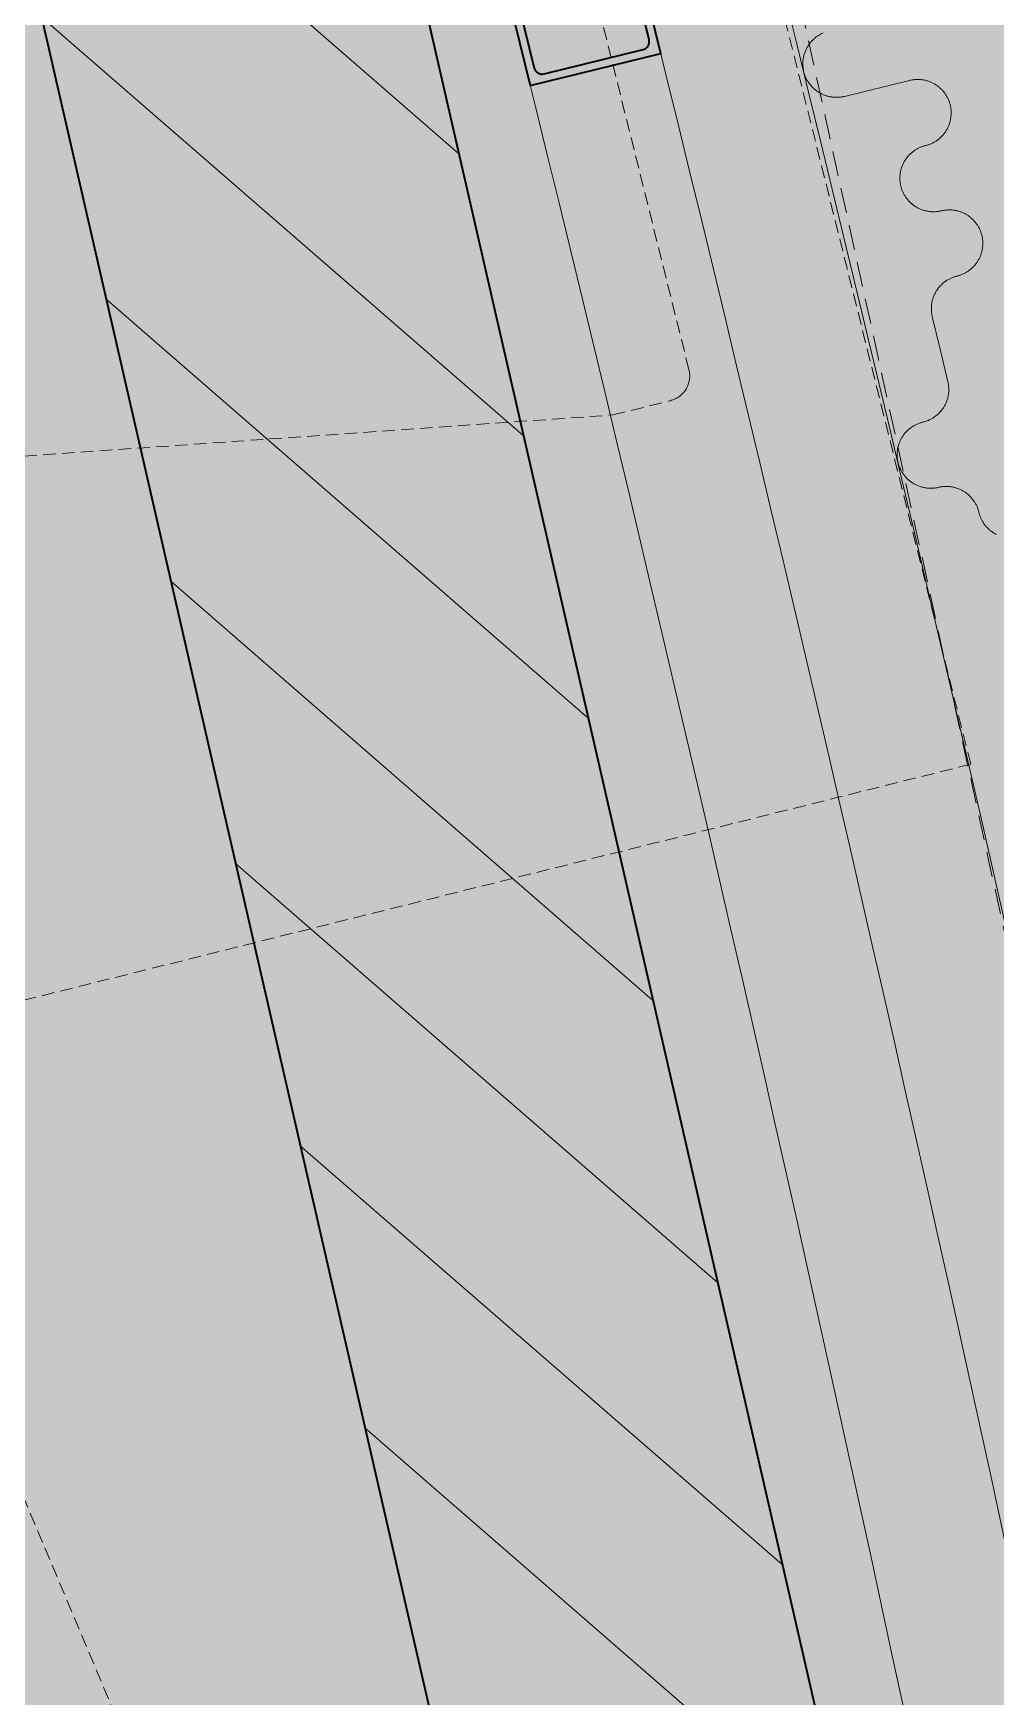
# Model space of a CAD drawing. Header units: millimetres. Extents: x 833941507 to 1669051331, y 817666127 to 1636299673.
# Drawn here: x 834548240 to 834548598, y 817987228 to 817987848 of the extents above; entities that cross this region are included whole.
import ezdxf

# ---------------------------------------------------------------- set-up
doc = ezdxf.new("R2010")
doc.units = ezdxf.units.MM
doc.header["$LTSCALE"] = 3
doc.linetypes.add('B0701', pattern=[2.34375, 1.5625, -0.78125])
doc.linetypes.add('B0703', pattern=[4.6875, 3.125, -1.5625])
for name, color, linetype, lineweight in [('Hatch (LTC&CB)', 252, 'Continuous', 35), ('UAJ-22INWA', 6, 'Continuous', 35), ('UAJ-22INWA-a', 1, 'Continuous', 13), ('UAJ-22INWA-h', 251, 'Continuous', 9), ('UAJ-23FLOR-h', 251, 'Continuous', 9), ('UAJ-23FLOR-y', 8, 'B0701', 9), ('UAJ-25CEIL-z', 8, 'B0703', 9), ('UAJ-42INFI', 1, 'Continuous', 18), ('UAJ-42INFI-h', 251, 'Continuous', 9), ('UAJ-42INFI-y', 8, 'B0701', 9), ('UAJ-97FURN', 9, 'Continuous', 13)]:
    doc.layers.add(name, color=color, linetype=linetype, lineweight=lineweight)
doc.layers.add('UAJ-00XREF', color=7, linetype='Continuous')

# ---------------------------------------------------------------- blocks, each defined once
blk = doc.blocks.new('GBP-LTC-LB01')
at = {"layer": 'UAJ-23FLOR-h'}
h = blk.add_hatch(dxfattribs=at)
h.set_pattern_fill('EARTH,_O', color=256, scale=180, angle=45)
h.set_pattern_definition([(48.9989, (834576001.8, 818046085.3), (-112.727, 1612.5107), [1143, -1143]), (48.9989, (834575678.3, 818046366.6), (-112.727, 1612.5107), [1143, -1143]), (48.9989, (834575354.8, 818046647.8), (-112.727, 1612.5107), [1143, -1143]), (138.9989, (834575340.7, 818046849.3), (-1612.5107, -112.727), [1143, -1143]), (138.9989, (834575621.9, 818047172.8), (-1612.5107, -112.727), [1143, -1143]), (138.9989, (834575903.1, 818047496.3), (-1612.5107, -112.727), [1143, -1143])])
h.paths.add_polyline_path([(834572173.05, 818200349.17), (834310583.74, 818182062.08), (834331502.24, 817882831.69), (834364939.69, 817885169.23), (834473095.7, 818011283.6), (834480533.7, 818020120.4), (834485095.05, 818025709.55), (834491375.7, 818033619), (834497063.4, 818041013), (834493145.8, 818043678.7), (834512788.5, 818074029.25), (834518712.45, 818083675.25), (834526231.3, 818096325.1), (834534646.05, 818111073.05), (834545956, 818131981.3), (834557204.6, 818154198.8), (834564040, 818168496.8), (834570941.16, 818183576.43), (834578367.8, 818200696.3)])
h.paths.add_polyline_path([(834382131.31, 817956469.98), (834418268.73, 817958996.07), (834422062.41, 817963855.9), (834428403.04, 817964299.38), (834467239.2, 818010695.58), (834466445.21, 818021738.79), (834476097.72, 818035709.03), (834485267.1, 818048983.2), (834487014.89, 818051460.43), (834497268.33, 818067303.42), (834492893.38, 818129890.09), (834448056.59, 818126755.66), (834416896.58, 818105052.11), (834382061.37, 818080788.99), (834386167.45, 818022059.16), (834377588.38, 818021459.47)], flags=16)
edge = h.paths.add_edge_path(flags=16)
edge.add_line((834540292.29, 818142076.07), (834533466.32, 818141614.13))
edge.add_line((834533466.32, 818141614.13), (834523258.01, 818143862.71))
edge.add_line((834523258.01, 818143862.71), (834525896.87, 818155838.93))
edge.add_arc((834558382.43, 818267025.45), 115835.02, 237.2183981, 253.7131266, ccw=False)
edge.add_line((834495664.92, 818169638.25), (834498267.59, 818132356.98))
edge.add_line((834498267.59, 818132356.98), (834496346.42, 818130135.01))
edge.add_line((834496346.42, 818130135.01), (834492879.88, 818129892.67))
edge.add_line((834492879.88, 818129892.67), (834494229.58, 818110587.62))
edge.add_line((834494229.58, 818110587.62), (834496326.13, 818110708.38))
edge.add_line((834496326.13, 818110708.38), (834498420.21, 818080753.55))
edge.add_line((834498420.21, 818080753.55), (834498046.12, 818080727.4))
edge.add_line((834498046.12, 818080727.4), (834498254.52, 818077746.38))
edge.add_line((834498254.52, 818077746.38), (834503061.09, 818078082.4))
edge.add_line((834503061.09, 818078082.4), (834504979.52, 818081212.1))
edge.add_line((834504979.52, 818081212.1), (834509429.02, 818088470.93))
edge.add_line((834509429.02, 818088470.93), (834515217.16, 818097913.59))
edge.add_line((834515217.16, 818097913.59), (834526067.43, 818116415.54))
edge.add_line((834526067.43, 818116415.54), (834532489.2, 818127888.68))
edge.add_line((834532489.2, 818127888.68), (834534830.9, 818132146.3))
edge.add_line((834534830.9, 818132146.3), (834540292.29, 818142076.07))
h = blk.add_hatch(dxfattribs=at)
h.set_pattern_fill('EARTH,_O', color=256, scale=180, angle=45)
h.set_pattern_definition([(45.0000001, (-1082349.7, 54794.9), (-3e-06, 1616.4461018), [1143, -1143]), (45.0000001, (-1082652.8, 55098), (-3e-06, 1616.4461018), [1143, -1143]), (45.0000001, (-1082955.9, 55401.1), (-3e-06, 1616.4461018), [1143, -1143]), (135.0000001, (-1082955.9, 55603.1), (-1616.4461018, -3e-06), [1143, -1143]), (135.0000001, (-1082652.8, 55906.2), (-1616.4461018, -3e-06), [1143, -1143]), (135.0000001, (-1082349.7, 56209.3), (-1616.4461018, -3e-06), [1143, -1143])])
h.paths.add_polyline_path([(834669469.25, 818015499.17), (834651080.82, 818014213.79), (834651091.33, 818014066.03), (834669479.76, 818015351.52)], flags=16)
edge = h.paths.add_edge_path()
edge.add_arc((834611763.61, 818123015.07), 22001.28, 94.000719, 118.688683)
edge.add_line((834601201.89, 818142315.5), (834593918.34, 818141228.38))
edge.add_arc((834611768.4, 818123014.03), 25502.69, 93.997159, 134.421275, ccw=False)
edge.add_line((834609990.68, 818148454.69), (834618164.36, 818149025.84))
edge.add_line((834618164.36, 818149025.84), (834618408.29, 818145534.91))
edge.add_line((834618408.29, 818145534.91), (834616365.41, 818145392.16))
edge.add_line((834616365.41, 818145392.16), (834616609.39, 818141900.69))
edge.add_line((834616609.39, 818141900.69), (834611621.55, 818141552.15))
edge.add_line((834611621.55, 818141552.15), (834611377.61, 818145043.07))
edge.add_line((834611377.61, 818145043.07), (834610228.61, 818144962.74))
h.paths.add_polyline_path([(834673232.94, 818197365.88), (834607546.49, 818192773.89), (834599172.5, 818174435.3), (834588349.1, 818152374.5), (834578621.55, 818133890.65), (834568418.3, 818115665.3), (834556456.7, 818095618.3), (834546606.4, 818080041.6), (834532219.3, 818058623.75), (834523692.15, 818046595.75), (834515683.5, 818035708.5), (834508244.2, 818025929.9), (834500656.3, 818016266.1), (834489786.8, 818002934.1), (834483448.3, 817995421.3), (834478637.6, 817989841.7), (834458453.75, 817967379.3), (834441506.5, 817949096.36), (834383075.75, 817886437.08), (834482026.69, 817893354.51), (834551919.04, 817920008.6), (834634905.13, 817930637.13), (834634023, 817939309.35), (834633770.07, 817941795.89), (834633577.69, 817943687.02), (834508697.04, 817930983.61), (834507053.46, 817930191.44), (834506409.46, 817939426.96), (834507656.94, 817945566.73), (834503417.08, 818006767.03), (834503064.37, 818011762.67), (834514052.91, 818025791.94), (834520784.65, 818034889.35), (834526318.86, 818042436.94), (834532381.69, 818050705.63), (834536345.72, 818056472.68), (834542258.41, 818065225.62), (834550405.86, 818077286.91), (834561579, 818095001.96), (834574522.66, 818117080.03), (834587768.88, 818140310.21), (834609774.13, 818143594.98), (834610001.97, 818140335.89), (834634252.54, 818142031.47), (834636806.9, 818105492.47), (834642791.48, 818105913.75), (834646278.56, 818056032.58), (834640293.17, 818055614.16), (834643382.34, 818011424.91), (834641138.41, 818011267.96), (834645775.78, 817944927.87), (834639048.36, 817944243.52), (834640362.12, 817931328.11), (834651070.39, 817932706.91), (834650587.67, 817936476.13), (834685105.74, 817940896.86), (834685588.46, 817937127.64), (834691373.79, 817937868.57)])
blk = doc.blocks.new('*U1272')
at = {"layer": 'UAJ-22INWA-h'}
h = blk.add_hatch(color=256, dxfattribs=at)
h.dxf.hatch_style = 1
h.paths.add_polyline_path([(0, -10), (50, -10), (50, 40), (0, 40)])
edge = h.paths.add_edge_path(flags=16)
edge.add_line((6, -7), (44, -7))
edge.add_arc((44, -4), 3, 270, 360)
edge.add_line((47, -4), (47, 34))
edge.add_arc((44, 34), 3, 360, 450)
edge.add_line((44, 37), (6, 37))
edge.add_arc((6, 34), 3, 90, 180)
edge.add_line((3, 34), (3, -4))
edge.add_arc((6, -4), 3, 180, 270)
at = {"layer": 'UAJ-22INWA'}
blk.add_lwpolyline([(0, -10), (50, -10), (50, 40), (0, 40)], close=True, dxfattribs=at)
blk.add_lwpolyline([(6, -7), (44, -7, 0.414214), (47, -4), (47, 34, 0.414214), (44, 37), (6, 37, 0.414214), (3, 34), (3, -4, 0.414214)], format="xyb", close=True, dxfattribs=at)
blk = doc.blocks.new('*U1209')
at = {"layer": 'UAJ-22INWA-a', "rotation": 179.9999999964139}
blk.add_blockref('*U1272', (50, -10), dxfattribs=at)
blk = doc.blocks.new('*U1210')
at = {"color": 0, "linetype": 'ByBlock', "lineweight": -2, "transparency": 16777216, "rotation": 103.8211694736303}
blk.add_blockref('*U1209', (834548424.64, 817987828.3), dxfattribs=at)
blk = doc.blocks.new('*U1184')
at = {"layer": 'UAJ-42INFI-y'}
for p, q in [((52.09, -295.44), (-52.09, 295.44)), ((-42.29, -141.58), (-88.16, 118.58)), ((-71.71, -156.43), (-50.01, -152.61)), ((-347.56, -156.43), (-71.71, -156.43)), ((52.09, -295.44), (-498.13, -392.45))]:
    blk.add_line(p, q, dxfattribs=at)
blk.add_arc((-51.66, -143.23), 9.52, 279.99916, 9.99918, dxfattribs=at)
blk = doc.blocks.new('inf_010')
at = {"layer": 'UAJ-42INFI'}
for points in [[(889561127.5, 757797053.86), (889561127.22, 757797053.76), (889561126.95, 757797053.66), (889561126.67, 757797053.54), (889561126.4, 757797053.42), (889561126.12, 757797053.3), (889561125.85, 757797053.16), (889561125.58, 757797053.02), (889561125.31, 757797052.87), (889561125.05, 757797052.71), (889561124.78, 757797052.55), (889561124.52, 757797052.37), (889561124.27, 757797052.19), (889561124.01, 757797052.01), (889561123.76, 757797051.81), (889561123.52, 757797051.61), (889561123.28, 757797051.4), (889561123.04, 757797051.19), (889561122.81, 757797050.97), (889561122.59, 757797050.74), (889561122.36, 757797050.51), (889561122.15, 757797050.27), (889561121.94, 757797050.02), (889561121.74, 757797049.77), (889561121.54, 757797049.52), (889561121.35, 757797049.25), (889561121.17, 757797048.99), (889561120.99, 757797048.72), (889561120.83, 757797048.44), (889561120.66, 757797048.16), (889561120.51, 757797047.88), (889561120.36, 757797047.6), (889561120.23, 757797047.31), (889561120.1, 757797047.01), (889561119.97, 757797046.72), (889561119.86, 757797046.42), (889561119.75, 757797046.13), (889561119.65, 757797045.83), (889561119.56, 757797045.52), (889561119.48, 757797045.22), (889561119.4, 757797044.92), (889561119.33, 757797044.62), (889561119.27, 757797044.31), (889561119.22, 757797044.01), (889561119.18, 757797043.71), (889561119.14, 757797043.41), (889561119.11, 757797043.11), (889561119.09, 757797042.81), (889561119.08, 757797042.51), (889561119.07, 757797042.22), (889561119.07, 757797041.92), (889561119.08, 757797041.63), (889561119.09, 757797041.34), (889561119.11, 757797041.06), (889561119.14, 757797040.77), (889561119.17, 757797040.49), (889561119.21, 757797040.22), (889561119.25, 757797039.94), (889561119.3, 757797039.67), (889561119.36, 757797039.4), (889561119.42, 757797039.12), (889561119.49, 757797038.85), (889561119.57, 757797038.57), (889561119.65, 757797038.29), (889561119.74, 757797038.02), (889561119.84, 757797037.74), (889561119.95, 757797037.47), (889561120.06, 757797037.19), (889561120.18, 757797036.92), (889561120.31, 757797036.64), (889561120.44, 757797036.37), (889561120.58, 757797036.1), (889561120.73, 757797035.83), (889561120.89, 757797035.57), (889561121.06, 757797035.3), (889561121.23, 757797035.04), (889561121.41, 757797034.79), (889561121.59, 757797034.53), (889561121.79, 757797034.28), (889561121.99, 757797034.04), (889561122.2, 757797033.8), (889561122.41, 757797033.56), (889561122.63, 757797033.33), (889561122.86, 757797033.1), (889561123.09, 757797032.88), (889561123.33, 757797032.67), (889561123.58, 757797032.46), (889561123.83, 757797032.26), (889561124.08, 757797032.06), (889561124.35, 757797031.87), (889561124.61, 757797031.69), (889561124.88, 757797031.51), (889561125.16, 757797031.34), (889561125.44, 757797031.18), (889561125.72, 757797031.03), (889561126, 757797030.88), (889561126.29, 757797030.74), (889561126.59, 757797030.61), (889561126.88, 757797030.49), (889561127.18, 757797030.37), (889561127.47, 757797030.27), (889561127.77, 757797030.17), (889561128.08, 757797030.08), (889561128.38, 757797029.99), (889561128.68, 757797029.92), (889561128.98, 757797029.85), (889561129.29, 757797029.79), (889561129.59, 757797029.74), (889561129.89, 757797029.69), (889561130.19, 757797029.66), (889561130.49, 757797029.63), (889561130.79, 757797029.61), (889561131.09, 757797029.59), (889561131.38, 757797029.58), (889561131.68, 757797029.58), (889561131.97, 757797029.59), (889561132.26, 757797029.6), (889561132.54, 757797029.62), (889561132.83, 757797029.65), (889561133.11, 757797029.68), (889561133.38, 757797029.72), (889561133.66, 757797029.76)], [(889561133.66, 757797029.76), (889561158.33, 757797033.99)], [(889561158.33, 757797033.99), (889561158.62, 757797034.04), (889561158.92, 757797034.08), (889561159.22, 757797034.11), (889561159.52, 757797034.14), (889561159.83, 757797034.16), (889561160.13, 757797034.17), (889561160.44, 757797034.17), (889561160.75, 757797034.17), (889561161.05, 757797034.16), (889561161.36, 757797034.14), (889561161.67, 757797034.11), (889561161.98, 757797034.08), (889561162.28, 757797034.04), (889561162.59, 757797033.99), (889561162.9, 757797033.93), (889561163.2, 757797033.86), (889561163.5, 757797033.79), (889561163.8, 757797033.71), (889561164.1, 757797033.63), (889561164.4, 757797033.53), (889561164.69, 757797033.43), (889561164.98, 757797033.32), (889561165.26, 757797033.2), (889561165.55, 757797033.08), (889561165.83, 757797032.95), (889561166.1, 757797032.82), (889561166.37, 757797032.68), (889561166.64, 757797032.53), (889561166.9, 757797032.37), (889561167.16, 757797032.21), (889561167.41, 757797032.05), (889561167.65, 757797031.88), (889561167.9, 757797031.7), (889561168.14, 757797031.52), (889561168.37, 757797031.33), (889561168.6, 757797031.14), (889561168.83, 757797030.93), (889561169.06, 757797030.73), (889561169.27, 757797030.51), (889561169.49, 757797030.29), (889561169.7, 757797030.07), (889561169.9, 757797029.84), (889561170.1, 757797029.6), (889561170.3, 757797029.36), (889561170.48, 757797029.11), (889561170.66, 757797028.86), (889561170.84, 757797028.6), (889561171.01, 757797028.34), (889561171.17, 757797028.08), (889561171.33, 757797027.81), (889561171.47, 757797027.53), (889561171.62, 757797027.26), (889561171.75, 757797026.98), (889561171.88, 757797026.7), (889561172, 757797026.41), (889561172.11, 757797026.13), (889561172.22, 757797025.84), (889561172.32, 757797025.55), (889561172.41, 757797025.26), (889561172.49, 757797024.96), (889561172.57, 757797024.67), (889561172.64, 757797024.38), (889561172.7, 757797024.08), (889561172.75, 757797023.79), (889561172.8, 757797023.49), (889561172.84, 757797023.19), (889561172.87, 757797022.89), (889561172.9, 757797022.59), (889561172.92, 757797022.29), (889561172.93, 757797021.98), (889561172.93, 757797021.67), (889561172.93, 757797021.37), (889561172.91, 757797021.06), (889561172.9, 757797020.75), (889561172.87, 757797020.44), (889561172.83, 757797020.13), (889561172.79, 757797019.83), (889561172.74, 757797019.52), (889561172.68, 757797019.22), (889561172.62, 757797018.91), (889561172.55, 757797018.61), (889561172.47, 757797018.31), (889561172.38, 757797018.01), (889561172.28, 757797017.72), (889561172.18, 757797017.42), (889561172.07, 757797017.13), (889561171.96, 757797016.85), (889561171.83, 757797016.57), (889561171.71, 757797016.29), (889561171.57, 757797016.01), (889561171.43, 757797015.74), (889561171.28, 757797015.48), (889561171.13, 757797015.21), (889561170.97, 757797014.96), (889561170.8, 757797014.71), (889561170.63, 757797014.46), (889561170.46, 757797014.22), (889561170.27, 757797013.98), (889561170.08, 757797013.74), (889561169.89, 757797013.51), (889561169.69, 757797013.28), (889561169.48, 757797013.06), (889561169.26, 757797012.84), (889561169.04, 757797012.63), (889561168.82, 757797012.42), (889561168.59, 757797012.21), (889561168.35, 757797012.01), (889561168.11, 757797011.82), (889561167.86, 757797011.63), (889561167.61, 757797011.45), (889561167.35, 757797011.28), (889561167.09, 757797011.11), (889561166.82, 757797010.95), (889561166.56, 757797010.79), (889561166.28, 757797010.64), (889561166.01, 757797010.5), (889561165.73, 757797010.37), (889561165.45, 757797010.24), (889561165.16, 757797010.12), (889561164.88, 757797010), (889561164.59, 757797009.9), (889561164.3, 757797009.8), (889561164.01, 757797009.71), (889561163.71, 757797009.63), (889561163.42, 757797009.55), (889561163.12, 757797009.48), (889561162.83, 757797009.42), (889561162.54, 757797009.37)], [(889561162.52, 757797009.36), (889561162.25, 757797009.31), (889561161.97, 757797009.26), (889561161.7, 757797009.2), (889561161.42, 757797009.13), (889561161.15, 757797009.05), (889561160.87, 757797008.97), (889561160.59, 757797008.88), (889561160.31, 757797008.78), (889561160.04, 757797008.67), (889561159.76, 757797008.56), (889561159.49, 757797008.44), (889561159.21, 757797008.31), (889561158.94, 757797008.18), (889561158.67, 757797008.04), (889561158.4, 757797007.89), (889561158.14, 757797007.73), (889561157.87, 757797007.56), (889561157.61, 757797007.39), (889561157.35, 757797007.21), (889561157.1, 757797007.03), (889561156.85, 757797006.83), (889561156.6, 757797006.63), (889561156.36, 757797006.43), (889561156.12, 757797006.21), (889561155.89, 757797005.99), (889561155.67, 757797005.76), (889561155.44, 757797005.53), (889561155.23, 757797005.29), (889561155.02, 757797005.05), (889561154.82, 757797004.79), (889561154.62, 757797004.54), (889561154.43, 757797004.28), (889561154.24, 757797004.01), (889561154.07, 757797003.74), (889561153.9, 757797003.47), (889561153.74, 757797003.19), (889561153.58, 757797002.9), (889561153.43, 757797002.62), (889561153.3, 757797002.33), (889561153.16, 757797002.04), (889561153.04, 757797001.74), (889561152.92, 757797001.45), (889561152.82, 757797001.15), (889561152.72, 757797000.85), (889561152.62, 757797000.55), (889561152.54, 757797000.24), (889561152.46, 757796999.94), (889561152.4, 757796999.64), (889561152.34, 757796999.34), (889561152.28, 757796999.03), (889561152.24, 757796998.73), (889561152.2, 757796998.43), (889561152.17, 757796998.13), (889561152.15, 757796997.83), (889561152.13, 757796997.53), (889561152.13, 757796997.23), (889561152.13, 757796996.94), (889561152.13, 757796996.65), (889561152.14, 757796996.36), (889561152.16, 757796996.07), (889561152.19, 757796995.79), (889561152.22, 757796995.51), (889561152.26, 757796995.23), (889561152.3, 757796994.96), (889561152.35, 757796994.69), (889561152.41, 757796994.41), (889561152.47, 757796994.14), (889561152.54, 757796993.86), (889561152.61, 757796993.59), (889561152.7, 757796993.31), (889561152.79, 757796993.03), (889561152.89, 757796992.75), (889561152.99, 757796992.48), (889561153.1, 757796992.2), (889561153.22, 757796991.93), (889561153.35, 757796991.65), (889561153.49, 757796991.38), (889561153.63, 757796991.11), (889561153.78, 757796990.84), (889561153.93, 757796990.57), (889561154.1, 757796990.31), (889561154.27, 757796990.05), (889561154.45, 757796989.79), (889561154.63, 757796989.54), (889561154.83, 757796989.29), (889561155.03, 757796989.04), (889561155.24, 757796988.8), (889561155.45, 757796988.56), (889561155.67, 757796988.33), (889561155.9, 757796988.1), (889561156.13, 757796987.88), (889561156.37, 757796987.67), (889561156.61, 757796987.46), (889561156.87, 757796987.25), (889561157.12, 757796987.06), (889561157.38, 757796986.86), (889561157.65, 757796986.68), (889561157.92, 757796986.5), (889561158.19, 757796986.33), (889561158.47, 757796986.17), (889561158.75, 757796986.02), (889561159.04, 757796985.87), (889561159.33, 757796985.73), (889561159.62, 757796985.6), (889561159.92, 757796985.47), (889561160.21, 757796985.36), (889561160.51, 757796985.25), (889561160.81, 757796985.15), (889561161.11, 757796985.06), (889561161.41, 757796984.97), (889561161.72, 757796984.9), (889561162.02, 757796984.83), (889561162.32, 757796984.77), (889561162.63, 757796984.72), (889561162.93, 757796984.67), (889561163.23, 757796984.63), (889561163.53, 757796984.6), (889561163.83, 757796984.58), (889561164.13, 757796984.57), (889561164.42, 757796984.56), (889561164.72, 757796984.56), (889561165.01, 757796984.56), (889561165.3, 757796984.58), (889561165.58, 757796984.59), (889561165.87, 757796984.62), (889561166.15, 757796984.65), (889561166.43, 757796984.69), (889561166.7, 757796984.73)], [(889561162.54, 757797009.37), (889561162.52, 757797009.36)], [(889561166.7, 757796984.73), (889561166.71, 757796984.73)], [(889561166.71, 757796984.73), (889561167.01, 757796984.78), (889561167.31, 757796984.82), (889561167.61, 757796984.85), (889561167.91, 757796984.88), (889561168.22, 757796984.9), (889561168.52, 757796984.91), (889561168.83, 757796984.91), (889561169.13, 757796984.9), (889561169.44, 757796984.89), (889561169.75, 757796984.87), (889561170.06, 757796984.84), (889561170.37, 757796984.81), (889561170.67, 757796984.77), (889561170.98, 757796984.72), (889561171.28, 757796984.66), (889561171.59, 757796984.59), (889561171.89, 757796984.52), (889561172.19, 757796984.44), (889561172.49, 757796984.35), (889561172.78, 757796984.26), (889561173.08, 757796984.15), (889561173.36, 757796984.04), (889561173.65, 757796983.93), (889561173.93, 757796983.8), (889561174.21, 757796983.67), (889561174.49, 757796983.54), (889561174.76, 757796983.4), (889561175.02, 757796983.25), (889561175.28, 757796983.09), (889561175.54, 757796982.93), (889561175.79, 757796982.77), (889561176.04, 757796982.6), (889561176.28, 757796982.42), (889561176.52, 757796982.24), (889561176.75, 757796982.05), (889561176.98, 757796981.85), (889561177.21, 757796981.65), (889561177.44, 757796981.44), (889561177.65, 757796981.23), (889561177.87, 757796981), (889561178.08, 757796980.78), (889561178.28, 757796980.55), (889561178.48, 757796980.31), (889561178.67, 757796980.07), (889561178.86, 757796979.82), (889561179.04, 757796979.57), (889561179.21, 757796979.31), (889561179.38, 757796979.05), (889561179.54, 757796978.78), (889561179.7, 757796978.51), (889561179.85, 757796978.24), (889561179.99, 757796977.97), (889561180.12, 757796977.69), (889561180.25, 757796977.4), (889561180.37, 757796977.12), (889561180.48, 757796976.83), (889561180.59, 757796976.54), (889561180.68, 757796976.25), (889561180.77, 757796975.96), (889561180.86, 757796975.67), (889561180.93, 757796975.37), (889561181, 757796975.08), (889561181.06, 757796974.79), (889561181.11, 757796974.49), (889561181.16, 757796974.19), (889561181.2, 757796973.9), (889561181.23, 757796973.6), (889561181.26, 757796973.29), (889561181.28, 757796972.99), (889561181.29, 757796972.68), (889561181.29, 757796972.38), (889561181.28, 757796972.07), (889561181.27, 757796971.76), (889561181.25, 757796971.45), (889561181.22, 757796971.15), (889561181.19, 757796970.84), (889561181.15, 757796970.53), (889561181.09, 757796970.23), (889561181.04, 757796969.92), (889561180.97, 757796969.62), (889561180.9, 757796969.31), (889561180.82, 757796969.01), (889561180.73, 757796968.72), (889561180.63, 757796968.42), (889561180.53, 757796968.13), (889561180.42, 757796967.84), (889561180.3, 757796967.55), (889561180.18, 757796967.27), (889561180.05, 757796966.99), (889561179.91, 757796966.72), (889561179.77, 757796966.45), (889561179.62, 757796966.18), (889561179.47, 757796965.92), (889561179.31, 757796965.67), (889561179.14, 757796965.42), (889561178.97, 757796965.17), (889561178.79, 757796964.93), (889561178.61, 757796964.69), (889561178.42, 757796964.45), (889561178.23, 757796964.22), (889561178.02, 757796963.99), (889561177.81, 757796963.77), (889561177.6, 757796963.55), (889561177.38, 757796963.34), (889561177.15, 757796963.13), (889561176.92, 757796962.93), (889561176.68, 757796962.73), (889561176.44, 757796962.54), (889561176.19, 757796962.35), (889561175.94, 757796962.17), (889561175.68, 757796961.99), (889561175.42, 757796961.83), (889561175.16, 757796961.66), (889561174.89, 757796961.51), (889561174.61, 757796961.36), (889561174.34, 757796961.22), (889561174.06, 757796961.09), (889561173.78, 757796960.96), (889561173.49, 757796960.84), (889561173.21, 757796960.73), (889561172.92, 757796960.62), (889561172.63, 757796960.53), (889561172.33, 757796960.44), (889561172.04, 757796960.35), (889561171.75, 757796960.28), (889561171.45, 757796960.21), (889561171.16, 757796960.15), (889561170.86, 757796960.1)], [(889561170.85, 757796960.09), (889561170.58, 757796960.04), (889561170.3, 757796959.99), (889561170.03, 757796959.93), (889561169.75, 757796959.86), (889561169.47, 757796959.78), (889561169.2, 757796959.7), (889561168.92, 757796959.61), (889561168.64, 757796959.51), (889561168.36, 757796959.41), (889561168.09, 757796959.3), (889561167.81, 757796959.18), (889561167.54, 757796959.05), (889561167.27, 757796958.92), (889561167, 757796958.77), (889561166.73, 757796958.62), (889561166.46, 757796958.47), (889561166.2, 757796958.3), (889561165.93, 757796958.13), (889561165.68, 757796957.95), (889561165.42, 757796957.77), (889561165.17, 757796957.58), (889561164.92, 757796957.38), (889561164.68, 757796957.17), (889561164.45, 757796956.96), (889561164.21, 757796956.74), (889561163.99, 757796956.51), (889561163.76, 757796956.28), (889561163.55, 757796956.04), (889561163.34, 757796955.79), (889561163.13, 757796955.54), (889561162.94, 757796955.29), (889561162.74, 757796955.03), (889561162.56, 757796954.76), (889561162.38, 757796954.49), (889561162.21, 757796954.22), (889561162.05, 757796953.94), (889561161.89, 757796953.66), (889561161.75, 757796953.37), (889561161.61, 757796953.08), (889561161.47, 757796952.79), (889561161.35, 757796952.5), (889561161.23, 757796952.2), (889561161.12, 757796951.9), (889561161.02, 757796951.6), (889561160.93, 757796951.3), (889561160.85, 757796951), (889561160.77, 757796950.7), (889561160.7, 757796950.39), (889561160.64, 757796950.09), (889561160.59, 757796949.79), (889561160.54, 757796949.48), (889561160.5, 757796949.18), (889561160.47, 757796948.88), (889561160.45, 757796948.58), (889561160.43, 757796948.29), (889561160.42, 757796947.99), (889561160.42, 757796947.7), (889561160.43, 757796947.4), (889561160.44, 757796947.12), (889561160.46, 757796946.83), (889561160.48, 757796946.55), (889561160.51, 757796946.27), (889561160.55, 757796945.99), (889561160.59, 757796945.71)], [(889561170.86, 757796960.1), (889561170.85, 757796960.09)], [(889561160.59, 757796945.71), (889561162.65, 757796933.41)], [(889561162.65, 757796933.41), (889561162.65, 757796933.39)], [(889561162.65, 757796933.39), (889561164.7, 757796921.08)], [(889561164.7, 757796921.08), (889561164.74, 757796920.79), (889561164.78, 757796920.49), (889561164.81, 757796920.19), (889561164.83, 757796919.89), (889561164.85, 757796919.58), (889561164.86, 757796919.28), (889561164.86, 757796918.97), (889561164.86, 757796918.67), (889561164.84, 757796918.36), (889561164.82, 757796918.05), (889561164.8, 757796917.74), (889561164.76, 757796917.44), (889561164.72, 757796917.13), (889561164.66, 757796916.82), (889561164.61, 757796916.52), (889561164.54, 757796916.22), (889561164.47, 757796915.91), (889561164.38, 757796915.62), (889561164.29, 757796915.32), (889561164.2, 757796915.02), (889561164.1, 757796914.73), (889561163.99, 757796914.44), (889561163.87, 757796914.16), (889561163.74, 757796913.88), (889561163.61, 757796913.6), (889561163.48, 757796913.32), (889561163.33, 757796913.06), (889561163.18, 757796912.79), (889561163.03, 757796912.53), (889561162.87, 757796912.27), (889561162.7, 757796912.02), (889561162.53, 757796911.78), (889561162.35, 757796911.54), (889561162.17, 757796911.3), (889561161.98, 757796911.07), (889561161.78, 757796910.83), (889561161.58, 757796910.61), (889561161.37, 757796910.39), (889561161.16, 757796910.17), (889561160.94, 757796909.95), (889561160.71, 757796909.75), (889561160.48, 757796909.54), (889561160.24, 757796909.35), (889561160, 757796909.15), (889561159.75, 757796908.97), (889561159.5, 757796908.79), (889561159.24, 757796908.62), (889561158.98, 757796908.45), (889561158.71, 757796908.29), (889561158.44, 757796908.13), (889561158.17, 757796907.99), (889561157.89, 757796907.85), (889561157.61, 757796907.71), (889561157.33, 757796907.59), (889561157.05, 757796907.47), (889561156.76, 757796907.36), (889561156.47, 757796907.25), (889561156.18, 757796907.16), (889561155.89, 757796907.07), (889561155.6, 757796906.98), (889561155.3, 757796906.91), (889561155.01, 757796906.84), (889561154.72, 757796906.78), (889561154.42, 757796906.73)], [(889561154.38, 757796906.72), (889561154.1, 757796906.68), (889561153.83, 757796906.62), (889561153.55, 757796906.56), (889561153.28, 757796906.49), (889561153, 757796906.42), (889561152.72, 757796906.33), (889561152.45, 757796906.24), (889561152.17, 757796906.15), (889561151.89, 757796906.04), (889561151.62, 757796905.93), (889561151.34, 757796905.82), (889561151.07, 757796905.69), (889561150.8, 757796905.56), (889561150.52, 757796905.42), (889561150.26, 757796905.27), (889561149.99, 757796905.11), (889561149.72, 757796904.95), (889561149.46, 757796904.78), (889561149.21, 757796904.6), (889561148.95, 757796904.42), (889561148.7, 757796904.22), (889561148.45, 757796904.02), (889561148.21, 757796903.82), (889561147.97, 757796903.61), (889561147.74, 757796903.39), (889561147.51, 757796903.16), (889561147.29, 757796902.93), (889561147.07, 757796902.69), (889561146.86, 757796902.45), (889561146.66, 757796902.2), (889561146.46, 757796901.94), (889561146.27, 757796901.68), (889561146.08, 757796901.42), (889561145.91, 757796901.15), (889561145.74, 757796900.87), (889561145.57, 757796900.6), (889561145.42, 757796900.32), (889561145.27, 757796900.03), (889561145.13, 757796899.74), (889561145, 757796899.45), (889561144.87, 757796899.16), (889561144.75, 757796898.86), (889561144.64, 757796898.56), (889561144.54, 757796898.27), (889561144.45, 757796897.97), (889561144.36, 757796897.66), (889561144.29, 757796897.36), (889561144.22, 757796897.06), (889561144.15, 757796896.76), (889561144.1, 757796896.45), (889561144.05, 757796896.15), (889561144.02, 757796895.85), (889561143.98, 757796895.55), (889561143.96, 757796895.25), (889561143.94, 757796894.96), (889561143.94, 757796894.66), (889561143.93, 757796894.37), (889561143.94, 757796894.08), (889561143.95, 757796893.79), (889561143.97, 757796893.5), (889561143.99, 757796893.22), (889561144.02, 757796892.94), (889561144.06, 757796892.66), (889561144.1, 757796892.39), (889561144.15, 757796892.11), (889561144.2, 757796891.84), (889561144.26, 757796891.56), (889561144.33, 757796891.29), (889561144.41, 757796891.01), (889561144.49, 757796890.74), (889561144.58, 757796890.46), (889561144.67, 757796890.18), (889561144.78, 757796889.9), (889561144.89, 757796889.63), (889561145.01, 757796889.35), (889561145.13, 757796889.08), (889561145.26, 757796888.81), (889561145.4, 757796888.53), (889561145.55, 757796888.27), (889561145.71, 757796888), (889561145.87, 757796887.73), (889561146.04, 757796887.47), (889561146.22, 757796887.22), (889561146.4, 757796886.96), (889561146.6, 757796886.71), (889561146.79, 757796886.46), (889561147, 757796886.22), (889561147.21, 757796885.98), (889561147.43, 757796885.75), (889561147.66, 757796885.52), (889561147.89, 757796885.3), (889561148.13, 757796885.08), (889561148.37, 757796884.87), (889561148.62, 757796884.67), (889561148.87, 757796884.47), (889561149.13, 757796884.28), (889561149.4, 757796884.09), (889561149.67, 757796883.91), (889561149.94, 757796883.74), (889561150.22, 757796883.58), (889561150.5, 757796883.42), (889561150.79, 757796883.28), (889561151.07, 757796883.13), (889561151.37, 757796883), (889561151.66, 757796882.88), (889561151.95, 757796882.76), (889561152.25, 757796882.65), (889561152.55, 757796882.55), (889561152.85, 757796882.45), (889561153.15, 757796882.37), (889561153.45, 757796882.29), (889561153.76, 757796882.22), (889561154.06, 757796882.16), (889561154.36, 757796882.11), (889561154.66, 757796882.06), (889561154.96, 757796882.02), (889561155.26, 757796881.99), (889561155.56, 757796881.97), (889561155.86, 757796881.95), (889561156.16, 757796881.94), (889561156.45, 757796881.94), (889561156.74, 757796881.94), (889561157.03, 757796881.95), (889561157.32, 757796881.97), (889561157.6, 757796881.99), (889561157.88, 757796882.02), (889561158.16, 757796882.06), (889561158.43, 757796882.1)], [(889561154.42, 757796906.73), (889561154.38, 757796906.72)], [(889561158.43, 757796882.1), (889561158.47, 757796882.11)], [(889561158.47, 757796882.11), (889561158.77, 757796882.15), (889561159.07, 757796882.19), (889561159.37, 757796882.22), (889561159.67, 757796882.25), (889561159.97, 757796882.26), (889561160.28, 757796882.27), (889561160.59, 757796882.27), (889561160.89, 757796882.27), (889561161.2, 757796882.25), (889561161.51, 757796882.23), (889561161.81, 757796882.2), (889561162.12, 757796882.17), (889561162.43, 757796882.12), (889561162.73, 757796882.07), (889561163.04, 757796882.01), (889561163.34, 757796881.94), (889561163.64, 757796881.87), (889561163.94, 757796881.79), (889561164.24, 757796881.7), (889561164.53, 757796881.6), (889561164.82, 757796881.5), (889561165.11, 757796881.39), (889561165.4, 757796881.27), (889561165.68, 757796881.14), (889561165.96, 757796881.01), (889561166.23, 757796880.88), (889561166.5, 757796880.73), (889561166.76, 757796880.58), (889561167.02, 757796880.43), (889561167.28, 757796880.27), (889561167.53, 757796880.1), (889561167.78, 757796879.93), (889561168.02, 757796879.75), (889561168.25, 757796879.57), (889561168.49, 757796879.38), (889561168.72, 757796879.18), (889561168.94, 757796878.98), (889561169.17, 757796878.77), (889561169.38, 757796878.55), (889561169.6, 757796878.33), (889561169.8, 757796878.1), (889561170.01, 757796877.87), (889561170.2, 757796877.63), (889561170.39, 757796877.39), (889561170.58, 757796877.14), (889561170.76, 757796876.89), (889561170.93, 757796876.63), (889561171.1, 757796876.37), (889561171.26, 757796876.1), (889561171.41, 757796875.83), (889561171.56, 757796875.56), (889561171.7, 757796875.28), (889561171.83, 757796875), (889561171.96, 757796874.72), (889561172.08, 757796874.44), (889561172.19, 757796874.15), (889561172.29, 757796873.86), (889561172.39, 757796873.57), (889561172.48, 757796873.28), (889561172.56, 757796872.99), (889561172.63, 757796872.69), (889561172.7, 757796872.4), (889561172.76, 757796872.1), (889561172.81, 757796871.81)], [(889561172.81, 757796871.81), (889561172.86, 757796871.53), (889561172.91, 757796871.26), (889561172.97, 757796870.98), (889561173.04, 757796870.71), (889561173.11, 757796870.43), (889561173.2, 757796870.15), (889561173.28, 757796869.88), (889561173.38, 757796869.6), (889561173.48, 757796869.32), (889561173.59, 757796869.04), (889561173.71, 757796868.77), (889561173.84, 757796868.49), (889561173.97, 757796868.22), (889561174.11, 757796867.95), (889561174.26, 757796867.68), (889561174.41, 757796867.41), (889561174.58, 757796867.15), (889561174.75, 757796866.89), (889561174.92, 757796866.63), (889561175.11, 757796866.37), (889561175.3, 757796866.12), (889561175.5, 757796865.87), (889561175.71, 757796865.63), (889561175.92, 757796865.39), (889561176.14, 757796865.16), (889561176.36, 757796864.93), (889561176.59, 757796864.71), (889561176.83, 757796864.49), (889561177.08, 757796864.28), (889561177.33, 757796864.07), (889561177.58, 757796863.87), (889561177.84, 757796863.68), (889561178.11, 757796863.5), (889561178.37, 757796863.32), (889561178.65, 757796863.15)]]:
    blk.add_lwpolyline(points, dxfattribs=at)
blk = doc.blocks.new('3A35X-MADL-P-LT-B01-0')
at = {"layer": 'UAJ-22INWA-h'}
h = blk.add_hatch(dxfattribs=at)
h.set_pattern_fill('ANSI31', color=256, scale=20, angle=90)
h.set_pattern_definition([(138.99891, (834576001.76, 818046085.34), (-41.66066, -47.923265), [])])
h.paths.add_polyline_path([(834548527.29, 817986612.29), (834548154.81, 817986617.54), (834548176.32, 817988142.94)], flags=16)
h.paths.add_polyline_path([(834548003.68, 817985829.59), (834548511.26, 817985822.43), (834548587.45, 817986349.88), (834548559.49, 817986471.82), (834548012.85, 817986479.53), (834548043.6, 817988660.43), (834548201.81, 817988658.19), (834548729.75, 817986355.71), (834548632.24, 817985680.71), (834548044.72, 817985689)])
at = {"layer": 'UAJ-22INWA'}
for points in [[(834548003.68, 817985829.59), (834548511.26, 817985822.43), (834548587.45, 817986349.88), (834548559.49, 817986471.82), (834548012.85, 817986479.53), (834548043.6, 817988660.43), (834548201.81, 817988658.19), (834548729.75, 817986355.71), (834548632.24, 817985680.71), (834548044.72, 817985689)], [(834548527.29, 817986612.29), (834548154.81, 817986617.54), (834548176.32, 817988142.94)]]:
    blk.add_lwpolyline(points, close=True, dxfattribs=at)
at = {"layer": 'UAJ-23FLOR-y'}
blk.add_line((834548527.29, 817986612.29), (834548166.78, 817987466.68), dxfattribs=at)
at = {"layer": 'UAJ-25CEIL-z'}
blk.add_line((834549520.29, 817983330.89), (834548253.15, 817989096.34), dxfattribs=at)
at = {"layer": 'UAJ-42INFI'}
for points in [[(834548828.35, 817986372.38, 0.029016), (834548297.82, 817988686.16)], [(834548779.05, 817986364.05, 0.029016), (834548249.81, 817988672.18, 0.029016)]]:
    blk.add_lwpolyline(points, format="xyb", dxfattribs=at)
at = {"layer": 'UAJ-42INFI-h'}
blk.add_lwpolyline([(834548201.81, 817988658.19, 0.308281), (834548045.39, 817988787.11), (834548002.92, 817985775.51, 0.475055), (834548240.49, 817985576.25), (834548535.44, 817985632.7, 0.294947), (834548692.7, 817985782.33, 0.116476), (834548729.75, 817986355.72, 0.029016), (834548201.81, 817988658.19)], format="xyb", dxfattribs=at)
at = {"rotation": 3.998908525164564}
blk.add_blockref('inf_010', (-0.01, 0.01), dxfattribs=at)
blk.add_blockref('*U1210', (-0.01, 0.01))
at = {"layer": 'UAJ-97FURN', "rotation": 3.998908525164564}
blk.add_blockref('*U1184', (834548515.99, 817987866.72), dxfattribs=at)

msp = doc.modelspace()

# ---------------------------------------------------------------- hatches: boundary and pattern name
at = {"layer": 'Hatch (LTC&CB)'}
h = msp.add_hatch(dxfattribs=at)
h.set_pattern_fill('ANSI38', color=256, scale=100)
h.set_pattern_definition([(318.99984, (834479093.73, 818230174.15), (208.29942, 239.6197), []), (48.99984, (834479093.73, 818230174.15), (176.97914, 687.53882), [793.75, -476.25])])
edge = h.paths.add_edge_path()
edge.add_line((834601196.19, 818142314.52), (834603754.26, 818142696.37))
edge.add_line((834603754.26, 818142696.37), (834603901.9, 818141707.33))
edge.add_line((834603901.9, 818141707.33), (834603810.47, 818141693.69))
edge.add_arc((834611763.29, 818123016.36), 20300, 113.064358, 141.357581)
edge.add_line((834595907.81, 818135692.86), (834595395.45, 818135656.86))
edge.add_line((834595395.45, 818135656.86), (834583111.72, 818114341.03))
edge.add_line((834583111.72, 818114341.03), (834578121.58, 818106513.89))
edge.add_line((834578121.58, 818106513.89), (834575731.65, 818102809.5))
edge.add_line((834575731.65, 818102809.5), (834574387.45, 818100725.98))
edge.add_line((834574387.45, 818100725.98), (834573113.98, 818098752.1))
edge.add_line((834573113.98, 818098752.1), (834573145.25, 818098730.65))
edge.add_line((834573145.25, 818098730.65), (834569989.11, 818093770.2))
edge.add_line((834569989.11, 818093770.2), (834566535, 818088385.68))
edge.add_line((834566535, 818088385.68), (834566514.09, 818088398.3))
edge.add_line((834566514.09, 818088398.3), (834558743.61, 818076256.63))
edge.add_line((834558743.61, 818076256.63), (834557653.4, 818074495.71))
edge.add_line((834557653.4, 818074495.71), (834553498.92, 818068288.56))
edge.add_line((834553498.92, 818068288.56), (834548580.86, 818060932.13))
edge.add_line((834548580.86, 818060932.13), (834544328.26, 818054726.34))
edge.add_line((834544328.26, 818054726.34), (834544332.15, 818054704.66))
edge.add_line((834544332.15, 818054704.66), (834540324.6, 818048716.69))
edge.add_line((834540324.6, 818048716.69), (834541041.32, 818048232.54))
edge.add_line((834541041.32, 818048232.54), (834540089.73, 818046823.83))
edge.add_line((834540089.73, 818046823.83), (834539737.55, 818047061.73))
edge.add_line((834539737.55, 818047061.73), (834533115.75, 818038377.74))
edge.add_line((834533115.75, 818038377.74), (834515220.96, 818015146.63))
edge.add_arc((834538026.01, 818000636.26), 27030, 147.532263, 176.187088)
edge.add_line((834511055.84, 818002433.72), (834511444.99, 817996891.23))
edge.add_line((834511444.99, 817996891.23), (834511474.11, 817996474.65))
edge.add_line((834511474.11, 817996474.65), (834508641.22, 817996276.61))
edge.add_line((834508641.22, 817996276.61), (834508910.68, 817992422.05))
edge.add_line((834508910.68, 817992422.05), (834511353.38, 817992955.96))
edge.add_line((834511353.38, 817992955.96), (834513357.66, 817964213.01))
edge.add_line((834513357.66, 817964213.01), (834513308.95, 817964209.6))
edge.add_line((834513308.95, 817964209.6), (834513879.4, 817955918.75))
edge.add_line((834513879.4, 817955918.75), (834514876.61, 817955988.46))
edge.add_line((834514876.61, 817955988.46), (834515053.07, 817953464.41))
edge.add_arc((834528221.07, 817954382.99), 13200, 183.990417, 259.837233)
edge.add_line((834525891.99, 817941390.09), (834525974.53, 817940578.71))
edge.add_line((834525974.53, 817940578.71), (834555356.34, 817943567.49))
edge.add_line((834555356.34, 817943567.49), (834594711.69, 817947570.8))
edge.add_line((834594711.69, 817947570.8), (834594754.2, 817947152.96))
edge.add_line((834594754.2, 817947152.96), (834616096.9, 817949323.98))
edge.add_line((834616096.9, 817949323.98), (834631854.21, 817950926.85))
edge.add_line((834631854.21, 817950926.85), (834631836.71, 817951177.16))
edge.add_line((834631836.71, 817951177.16), (834639760.38, 817951731.08))
edge.add_line((834639760.38, 817951731.08), (834640506.97, 817944391.59))
edge.add_line((834640506.97, 817944391.59), (834508703.57, 817930984.28))
edge.add_line((834508703.57, 817930984.28), (834508663.51, 817930982.16))
edge.add_line((834508663.51, 817930982.16), (834507053.46, 817930191.44))
edge.add_line((834507053.46, 817930191.44), (834506409.46, 817939426.96))
edge.add_line((834506409.46, 817939426.96), (834507674.95, 817945699.32))
edge.add_line((834507674.95, 817945699.32), (834503067.5, 818011766.68))
edge.add_line((834503067.5, 818011766.68), (834515005.94, 818027008.3))
edge.add_line((834515005.94, 818027008.3), (834526318.86, 818042436.95))
edge.add_line((834526318.86, 818042436.95), (834533248.43, 818051887.55))
edge.add_line((834533248.43, 818051887.55), (834545204.94, 818069586.37))
edge.add_line((834545204.94, 818069586.37), (834551695.41, 818079200.62))
edge.add_line((834551695.41, 818079200.62), (834551700.66, 818079300.57))
edge.add_line((834551700.66, 818079300.57), (834554860.11, 818084257.51))
edge.add_line((834554860.11, 818084257.51), (834556162.94, 818086301.54))
edge.add_line((834556162.94, 818086301.54), (834561579.11, 818095002.15))
edge.add_line((834561579.11, 818095002.15), (834564610.19, 818100023.59))
edge.add_line((834564610.19, 818100023.59), (834566711.84, 818103505.28))
edge.add_line((834566711.84, 818103505.28), (834567220.96, 818104369.68))
edge.add_line((834567220.96, 818104369.68), (834571219.85, 818111331.33))
edge.add_line((834571219.85, 818111331.33), (834579233.58, 818125278.3))
edge.add_line((834579233.58, 818125278.3), (834584805.19, 818135090.79))
edge.add_line((834584805.19, 818135090.79), (834587768.44, 818140310.15))
edge.add_line((834587768.44, 818140310.15), (834593953.37, 818141233.38))
edge.add_arc((834611682.41, 818123278.84), 25232.61, 93.846032, 134.637937, ccw=False)
edge.add_line((834609989.92, 818148454.62), (834618164.07, 818149025.82))
edge.add_line((834618164.07, 818149025.82), (834618408.01, 818145534.9))
edge.add_line((834618408.01, 818145534.9), (834616365.13, 818145392.15))
edge.add_line((834616365.13, 818145392.15), (834616609.11, 818141900.67))
edge.add_line((834616609.11, 818141900.67), (834611621.27, 818141552.12))
edge.add_line((834611621.27, 818141552.12), (834611377.33, 818145043.04))
edge.add_arc((834611845.2, 818122938.11), 22109.88, 91.212521, 118.792578)
h = msp.add_hatch(color=256, dxfattribs=at)
h.dxf.hatch_style = 1
edge = h.paths.add_edge_path()
edge.add_line((834513358.83, 817964213.1), (834514805.29, 817964314.21))
edge.add_line((834514805.29, 817964314.21), (834514905.32, 817962883.32))
edge.add_line((834514905.32, 817962883.32), (834522015.98, 817959924.65))
edge.add_line((834522015.98, 817959924.65), (834527599.83, 817958234.85))
edge.add_line((834527599.83, 817958234.85), (834531627.41, 817957331.96))
edge.add_line((834531627.41, 817957331.96), (834538597.73, 817957185.8))
edge.add_line((834538597.73, 817957185.8), (834550283.84, 817958000.71))
edge.add_line((834550283.84, 817958000.71), (834576164.25, 817960699.31))
edge.add_arc((834571429.66, 818001700.88), 41274.03, 276.586959, 289.104779)
edge.add_line((834584938.52, 817962700.16), (834585387.44, 817962731.44))
edge.add_line((834585387.44, 817962731.44), (834585119.41, 817966565.54))
edge.add_line((834585119.41, 817966565.54), (834584671.75, 817966534.24))
edge.add_line((834584671.75, 817966534.24), (834582845.22, 817993361.89))
edge.add_line((834582845.22, 817993361.89), (834584586.66, 817993483.63))
edge.add_line((834584586.66, 817993483.63), (834584565.21, 817993788.17))
edge.add_line((834584565.21, 817993788.17), (834583546.6, 817993716.97))
edge.add_line((834583546.6, 817993716.97), (834579511.62, 818051438.28))
edge.add_line((834579511.62, 818051438.28), (834571357.07, 818050868.21))
edge.add_line((834571357.07, 818050868.21), (834571728.42, 818045556.24))
edge.add_line((834571728.42, 818045556.24), (834551421, 818044136.6))
edge.add_line((834551421, 818044136.6), (834550915.36, 818053251.15))
edge.add_line((834550915.36, 818053251.15), (834550067.43, 818053191.87))
edge.add_line((834550067.43, 818053191.87), (834547980.34, 818050328.44))
edge.add_line((834547980.34, 818050328.44), (834547993.72, 818050137.14))
edge.add_line((834547993.72, 818050137.14), (834537098.76, 818035335.08))
edge.add_line((834537098.76, 818035335.08), (834533115.75, 818038377.74))
edge.add_line((834533115.75, 818038377.74), (834521762.77, 818023639.24))
edge.add_line((834521762.77, 818023639.24), (834515226.35, 818015153.63))
edge.add_arc((834538313.07, 818000540.46), 27322.9, 147.66747, 176.026674)
edge.add_line((834511055.84, 818002433.72), (834511474.11, 817996474.65))
edge.add_line((834511474.11, 817996474.65), (834508641.22, 817996276.61))
edge.add_line((834508641.22, 817996276.61), (834508910.68, 817992422.05))
edge.add_line((834508910.68, 817992422.05), (834511349.45, 817992955.1))
edge.add_line((834511349.45, 817992955.1), (834511354.85, 817992876.6))
edge.add_line((834511354.85, 817992876.6), (834513358.66, 817964213.08))
edge.add_line((834513358.66, 817964213.08), (834513358.83, 817964213.1))

# ---------------------------------------------------------------- block references
msp.add_blockref('GBP-LTC-LB01', (0, 0))
at = {"layer": 'UAJ-00XREF', "ltscale": 10, "rotation": 8.262983694057247e-05}
msp.add_blockref('3A35X-MADL-P-LT-B01-0', (1179.72, -1203.53), dxfattribs=at)

doc.saveas('drawing.dxf')
